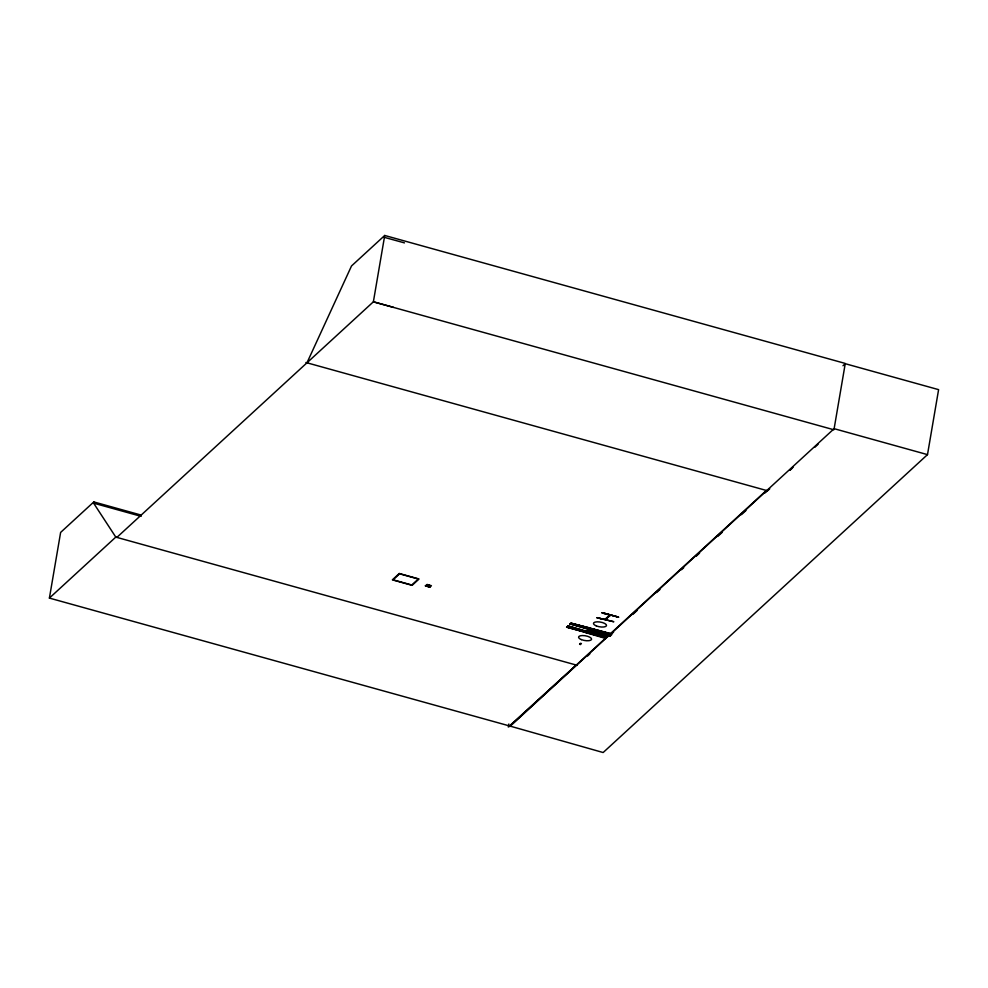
<?xml version="1.0" encoding="UTF-8"?>
<svg xmlns="http://www.w3.org/2000/svg" width="988" height="988" viewBox="0 0 988 988"><rect width="100%" height="100%" fill="white"/><g stroke="black" fill="none" stroke-linecap="round" stroke-linejoin="round"><path stroke-width="1.48" d="M602.223 612.708L618.747 617.216L602.235 612.721L617.389 616.808M596.925 617.71L613.832 621.748L596.925 617.661L603.866 619.377M766.379 490.456L509.882 726.044L49.4 598.086L60.626 532.421L93.823 501.929L141.358 515.143M577.363 665.356L115.794 537.101L93.613 503.151L93.823 501.929M845.197 363.423L384.727 235.465L373.378 301.809L116.88 537.398L115.794 537.101L49.4 598.086M429.941 587.07L425.383 585.798L429.928 587.156L431.423 585.711L427.088 584.439L425.371 585.884M508.832 724.019L508.326 727.007L576.276 665.06M842.999 365.758L845.234 363.695L938.6 389.643L927.497 454.628L603.149 752.535L509.882 726.044M509.783 726.588L834.131 428.681L845.234 363.695M584.39 632.135L566.556 627.108L584.55 631.974M567.878 625.849L585.341 631.32L585.711 630.764L585.341 631.307M569.854 624.095L570.212 623.552L588.07 628.751L570.101 623.873M589.046 627.911L570.842 623.243L588.996 627.738L588.626 628.282M606.2 637.915L584.995 632.283M586.267 631.369L607.04 637.235L586.279 631.369L586.761 630.752L607.657 636.655M587.662 629.121L570.002 623.959M306.984 362.794L351.518 265.957L384.727 235.465M566.667 626.911L584.76 631.814L566.89 626.701M586.452 631.023L607.41 636.902M588.687 629.097L609.485 634.901L588.626 628.948L588.132 629.578L610.386 635.864M605.076 619.353L609.633 615.178M605.212 619.451L610.473 615.363M579.598 644.238L580.598 644.522L579.771 644.201M581.401 643.497L580.166 643.435L580.981 643.756M587.539 656.007L589.811 653.933M609.04 636.26L613.573 632.098M632.802 614.437L637.334 610.275M656.563 592.602L659.959 589.49M681.461 569.743L683.721 567.668M696.17 556.232L699.566 553.119M717.671 536.484L722.203 532.322M741.432 514.662L745.965 510.5M765.194 492.839L769.714 488.69L767.466 490.752L305.897 362.497M789.968 470.078L793.339 466.978M814.73 447.342L818.101 444.242M790.091 470.115L792.364 468.053M610.646 615.413L609.781 615.178L605.224 619.353L605.916 619.55M608.843 614.783L601.939 612.943M384.394 237.367L404.475 242.887M393.459 307.33L373.378 301.809L833.86 429.768M834.131 428.681L927.497 454.628M93.613 503.151L141.148 516.354M610.942 633.641L589.824 628.109L610.708 633.876M610.584 633.975L589.589 628.319L611.807 634.629M570.928 623.045L588.885 628.072M610.732 635.556L588.366 629.368L610.584 635.679M567.865 625.873L585.723 630.974M586.501 631.159L607.385 636.927M585.044 632.419L605.619 638.458M399.263 573.497L392.347 579.845L412.144 585.341L419.06 578.993L399.263 573.497M399.621 573.818L393.088 579.82L411.786 585.007L418.319 579.017L399.621 573.818M426.964 585.106C427.285 588.292 433.164 584.686 426.964 585.106M596.307 625.91A6.632 2.408 9.7 0 0 606.521 625.589A6.632 2.408 9.7 0 0 597.147 621.823A6.632 2.408 9.7 0 0 596.307 625.91M581.376 639.619A6.62 2.408 9.7 0 0 591.59 639.298A6.62 2.408 9.7 0 0 582.216 635.543A6.62 2.408 9.7 0 0 581.376 639.619"/></g></svg>
